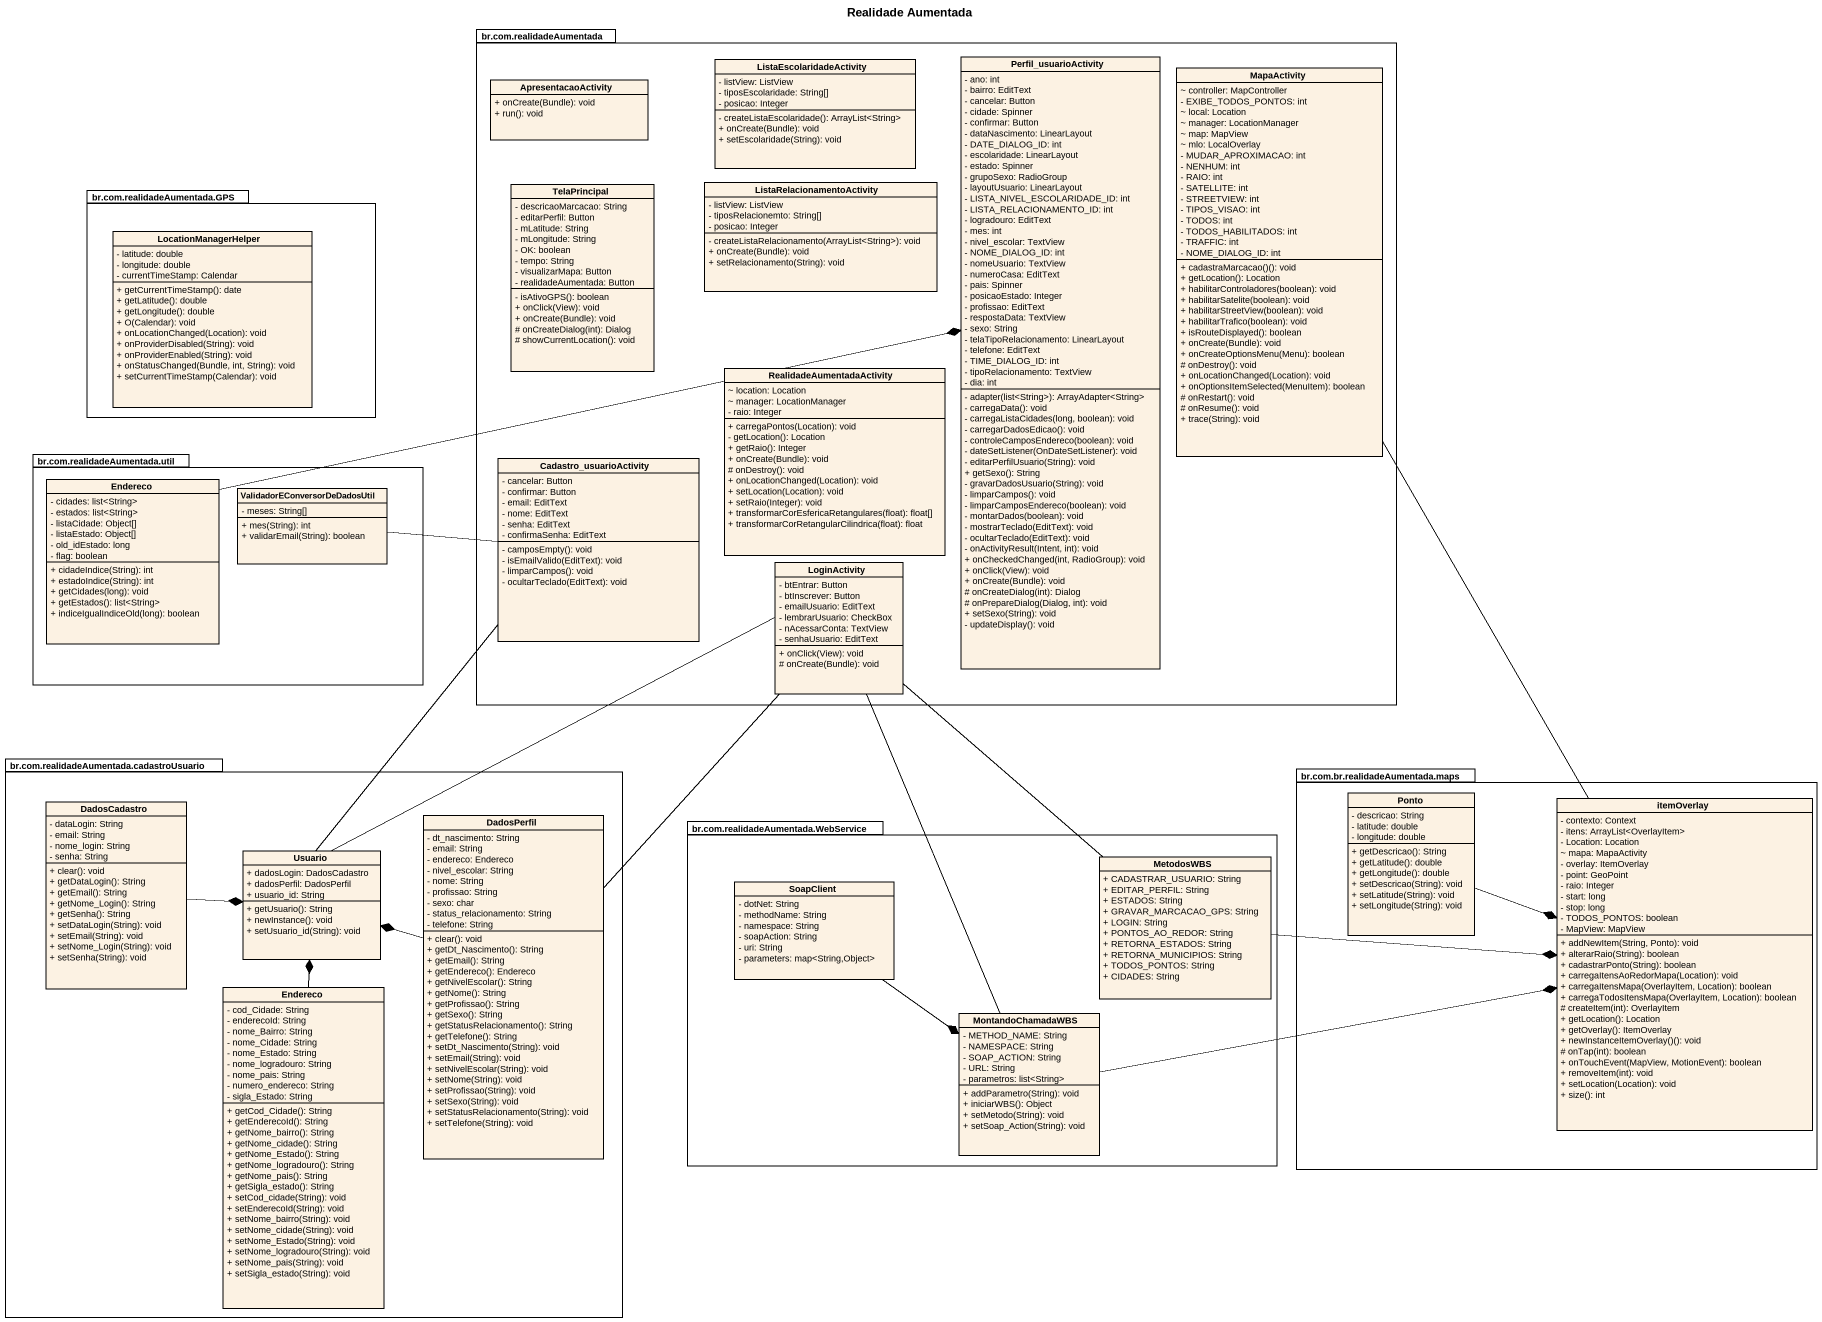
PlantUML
@startuml
title Realidade Aumentada
hide circle
hide empty members
skinparam classAttributeIconSize 0
package "br.com.realidadeAumentada" as br_com_realidadeAumentada {
  class ApresentacaoActivity {
    + onCreate(Bundle): void
    + run(): void
  }
  class ListaEscolaridadeActivity {
    - listView: ListView
    - tiposEscolaridade: String[]
    - posicao: Integer
    - createListaEscolaridade(): ArrayList<String>
    + onCreate(Bundle): void
    + setEscolaridade(String): void
  }
  class Perfil_usuarioActivity {
    - ano: int
    - bairro: EditText
    - cancelar: Button
    - cidade: Spinner
    - confirmar: Button
    - dataNascimento: LinearLayout
    - DATE_DIALOG_ID: int
    - escolaridade: LinearLayout
    - estado: Spinner
    - grupoSexo: RadioGroup
    - layoutUsuario: LinearLayout
    - LISTA_NIVEL_ESCOLARIDADE_ID: int
    - LISTA_RELACIONAMENTO_ID: int
    - logradouro: EditText
    - mes: int
    - nivel_escolar: TextView
    - NOME_DIALOG_ID: int
    - nomeUsuario: TextView
    - numeroCasa: EditText
    - pais: Spinner
    - posicaoEstado: Integer
    - profissao: EditText
    - respostaData: TextView
    - sexo: String
    - telaTipoRelacionamento: LinearLayout
    - telefone: EditText
    - TIME_DIALOG_ID: int
    - tipoRelacionamento: TextView
    - dia: int
    - adapter(list<String>): ArrayAdapter<String>
    - carregaData(): void
    - carregaListaCidades(long, boolean): void
    - carregarDadosEdicao(): void
    - controleCamposEndereco(boolean): void
    - dateSetListener(OnDateSetListener): void
    - editarPerfilUsuario(String): void
    + getSexo(): String
    - gravarDadosUsuario(String): void
    - limparCampos(): void
    - limparCamposEndereco(boolean): void
    - montarDados(boolean): void
    - mostrarTeclado(EditText): void
    - ocultarTeclado(EditText): void
    - onActivityResult(Intent, int): void
    + onCheckedChanged(int, RadioGroup): void
    + onClick(View): void
    + onCreate(Bundle): void
    # onCreateDialog(int): Dialog
    # onPrepareDialog(Dialog, int): void
    + setSexo(String): void
    - updateDisplay(): void
  }
  class MapaActivity {
    ~ controller: MapController
    - EXIBE_TODOS_PONTOS: int
    ~ local: Location
    ~ manager: LocationManager
    ~ map: MapView
    ~ mlo: LocalOverlay
    - MUDAR_APROXIMACAO: int
    - NENHUM: int
    - RAIO: int
    - SATELLITE: int
    - STREETVIEW: int
    - TIPOS_VISAO: int
    - TODOS: int
    - TODOS_HABILITADOS: int
    - TRAFFIC: int
    - NOME_DIALOG_ID: int
    + cadastraMarcacao()(): void
    + getLocation(): Location
    + habilitarControladores(boolean): void
    + habilitarSatelite(boolean): void
    + habilitarStreetView(boolean): void
    + habilitarTrafico(boolean): void
    + isRouteDisplayed(): boolean
    + onCreate(Bundle): void
    + onCreateOptionsMenu(Menu): boolean
    # onDestroy(): void
    + onLocationChanged(Location): void
    + onOptionsItemSelected(MenuItem): boolean
    # onRestart(): void
    # onResume(): void
    + trace(String): void
  }
  class TelaPrincipal {
    - descricaoMarcacao: String
    - editarPerfil: Button
    - mLatitude: String
    - mLongitude: String
    - OK: boolean
    - tempo: String
    - visualizarMapa: Button
    - realidadeAumentada: Button
    - isAtivoGPS(): boolean
    + onClick(View): void
    + onCreate(Bundle): void
    # onCreateDialog(int): Dialog
    # showCurrentLocation(): void
  }
  class ListaRelacionamentoActivity {
    - listView: ListView
    - tiposRelacionemto: String[]
    - posicao: Integer
    - createListaRelacionamento(ArrayList<String>): void
    + onCreate(Bundle): void
    + setRelacionamento(String): void
  }
  class RealidadeAumentadaActivity {
    ~ location: Location
    ~ manager: LocationManager
    - raio: Integer
    + carregaPontos(Location): void
    - getLocation(): Location
    + getRaio(): Integer
    + onCreate(Bundle): void
    # onDestroy(): void
    + onLocationChanged(Location): void
    + setLocation(Location): void
    + setRaio(Integer): void
    + transformarCorEsfericaRetangulares(float): float[]
    + transformarCorRetangularCilindrica(float): float
  }
  class Cadastro_usuarioActivity {
    - cancelar: Button
    - confirmar: Button
    - email: EditText
    - nome: EditText
    - senha: EditText
    - confirmaSenha: EditText
    - camposEmpty(): void
    - isEmailValido(EditText): void
    - limparCampos(): void
    - ocultarTeclado(EditText): void
  }
  class LoginActivity {
    - btEntrar: Button
    - btInscrever: Button
    - emailUsuario: EditText
    - lembrarUsuario: CheckBox
    - nAcessarConta: TextView
    - senhaUsuario: EditText
    + onClick(View): void
    # onCreate(Bundle): void
  }
}
package "br.com.realidadeAumentada.GPS" as br_com_realidadeAumentada_2 {
  class LocationManagerHelper {
    - latitude: double
    - longitude: double
    - currentTimeStamp: Calendar
    + getCurrentTimeStamp(): date
    + getLatitude(): double
    + getLongitude(): double
    + O(Calendar): void
    + onLocationChanged(Location): void
    + onProviderDisabled(String): void
    + onProviderEnabled(String): void
    + onStatusChanged(Bundle, int, String): void
    + setCurrentTimeStamp(Calendar): void
  }
}
package "br.com.realidadeAumentada.util" as br_com_realidadeAumentada_3 {
  class Endereco {
    - cidades: list<String>
    - estados: list<String>
    - listaCidade: Object[]
    - listaEstado: Object[]
    - old_idEstado: long
    - flag: boolean
    + cidadeIndice(String): int
    + estadoIndice(String): int
    + getCidades(long): void
    + getEstados(): list<String>
    + indiceIgualIndiceOld(long): boolean
  }
  class "ValidadorEConversorDeDadosUtil" as ValidadorEConversorDeDadosUt {
    - meses: String[]
    + mes(String): int
    + validarEmail(String): boolean
  }
}
package "br.com.realidadeAumentada.cadastroUsuario" as br_com_realidadeAumentada_4 {
  class DadosCadastro {
    - dataLogin: String
    - email: String
    - nome_login: String
    - senha: String
    + clear(): void
    + getDataLogin(): String
    + getEmail(): String
    + getNome_Login(): String
    + getSenha(): String
    + setDataLogin(String): void
    + setEmail(String): void
    + setNome_Login(String): void
    + setSenha(String): void
  }
  class DadosPerfil {
    - dt_nascimento: String
    - email: String
    - endereco: Endereco
    - nivel_escolar: String
    - nome: String
    - profissao: String
    - sexo: char
    - status_relacionamento: String
    - telefone: String
    + clear(): void
    + getDt_Nascimento(): String
    + getEmail(): String
    + getEndereco(): Endereco
    + getNivelEscolar(): String
    + getNome(): String
    + getProfissao(): String
    + getSexo(): String
    + getStatusRelacionamento(): String
    + getTelefone(): String
    + setDt_Nascimento(String): void
    + setEmail(String): void
    + setNivelEscolar(String): void
    + setNome(String): void
    + setProfissao(String): void
    + setSexo(String): void
    + setStatusRelacionamento(String): void
    + setTelefone(String): void
  }
  class Usuario {
    + dadosLogin: DadosCadastro
    + dadosPerfil: DadosPerfil
    + usuario_id: String
    + getUsuario(): String
    + newInstance(): void
    + setUsuario_id(String): void
  }
  class "Endereco" as Endereco_2 {
    - cod_Cidade: String
    - enderecoId: String
    - nome_Bairro: String
    - nome_Cidade: String
    - nome_Estado: String
    - nome_logradouro: String
    - nome_pais: String
    - numero_endereco: String
    - sigla_Estado: String
    + getCod_Cidade(): String
    + getEnderecoId(): String
    + getNome_bairro(): String
    + getNome_cidade(): String
    + getNome_Estado(): String
    + getNome_logradouro(): String
    + getNome_pais(): String
    + getSigla_estado(): String
    + setCod_cidade(String): void
    + setEnderecoId(String): void
    + setNome_bairro(String): void
    + setNome_cidade(String): void
    + setNome_Estado(String): void
    + setNome_logradouro(String): void
    + setNome_pais(String): void
    + setSigla_estado(String): void
  }
}
package "br.com.br.realidadeAumentada.maps" as br_com_br {
  class Ponto {
    - descricao: String
    - latitude: double
    - longitude: double
    + getDescricao(): String
    + getLatitude(): double
    + getLongitude(): double
    + setDescricao(String): void
    + setLatitude(String): void
    + setLongitude(String): void
  }
  class itemOverlay {
    - contexto: Context
    - itens: ArrayList<OverlayItem>
    - Location: Location
    ~ mapa: MapaActivity
    - overlay: ItemOverlay
    - point: GeoPoint
    - raio: Integer
    - start: long
    - stop: long
    - TODOS_PONTOS: boolean
    - MapView: MapView
    + addNewItem(String, Ponto): void
    + alterarRaio(String): boolean
    + cadastrarPonto(String): boolean
    + carregaItensAoRedorMapa(Location): void
    + carregaItensMapa(OverlayItem, Location): boolean
    + carregaTodosItensMapa(OverlayItem, Location): boolean
    # createItem(int): OverlayItem
    + getLocation(): Location
    + getOverlay(): ItemOverlay
    + newInstanceItemOverlay()(): void
    # onTap(int): boolean
    + onTouchEvent(MapView, MotionEvent): boolean
    + removeItem(int): void
    + setLocation(Location): void
    + size(): int
  }
}
package "br.com.realidadeAumentada.WebService" as br_com_realidadeAumentada_5 {
  class MetodosWBS {
    + CADASTRAR_USUARIO: String
    + EDITAR_PERFIL: String
    + ESTADOS: String
    + GRAVAR_MARCACAO_GPS: String
    + LOGIN: String
    + PONTOS_AO_REDOR: String
    + RETORNA_ESTADOS: String
    + RETORNA_MUNICIPIOS: String
    + TODOS_PONTOS: String
    + CIDADES: String
  }
  class SoapClient {
    - dotNet: String
    - methodName: String
    - namespace: String
    - soapAction: String
    - uri: String
    - parameters: map<String,Object>
  }
  class MontandoChamadaWBS {
    - METHOD_NAME: String
    - NAMESPACE: String
    - SOAP_ACTION: String
    - URL: String
    - parametros: list<String>
    + addParametro(String): void
    + iniciarWBS(): Object
    + setMetodo(String): void
    + setSoap_Action(String): void
  }
}
Endereco -right-* Perfil_usuarioActivity
Cadastro_usuarioActivity -left- ValidadorEConversorDeDadosUt
Cadastro_usuarioActivity -- Usuario
LoginActivity -- DadosPerfil
LoginActivity -left- Usuario
LoginActivity -- MetodosWBS
LoginActivity -- MontandoChamadaWBS
DadosCadastro -right-* Usuario
DadosPerfil -left-* Usuario
Ponto -right-* itemOverlay
itemOverlay -up- MapaActivity
MetodosWBS -right-* itemOverlay
SoapClient --* MontandoChamadaWBS
Endereco_2 -up-* Usuario
MontandoChamadaWBS -right-* itemOverlay
@enduml
